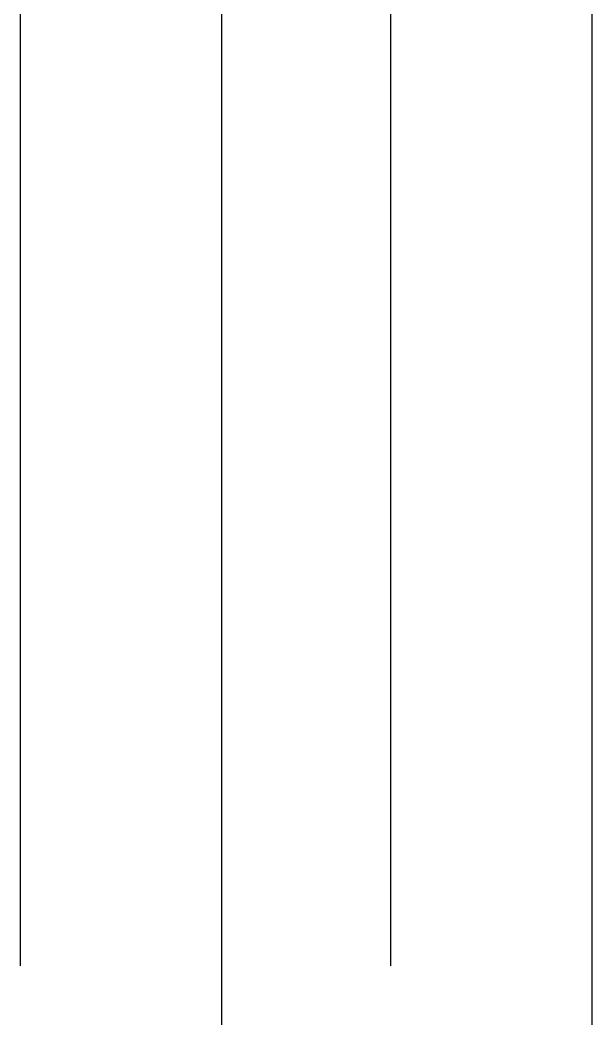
# Model space of a CAD drawing. Header units: millimetres. Extents: x -443 to 5136, y -2580 to 8636.
# Drawn here: x -136 to 636, y -2580 to -1222 of the extents above; entities that cross this region are included whole.
import ezdxf

# ---------------------------------------------------------------- set-up
doc = ezdxf.new("R2010")
doc.units = ezdxf.units.MM
doc.layers.add('noprint', color=40, linetype='Continuous', plot=False)

# ---------------------------------------------------------------- blocks, each defined once
blk = doc.blocks.new('paginalayout')
at = {"layer": 'noprint'}
for p, q in [((-136, -364), (-136, -2500)), ((364, -364), (364, -2500))]:
    blk.add_line(p, q, dxfattribs=at)
at = {"layer": 'noprint', "linetype": 'Continuous'}
for p, q in [((136, -1110), (136, -1320)), ((636, -1110), (636, -1320)), ((136, -1320), (136, -1530)), ((636, -1320), (636, -1530)), ((136, -1530), (136, -1740)), ((636, -1530), (636, -1740)), ((136, -1740), (136, -1950)), ((636, -1740), (636, -1950)), ((136, -1950), (136, -2160)), ((636, -1950), (636, -2160)), ((136, -2160), (136, -2370)), ((636, -2160), (636, -2370)), ((136, -2370), (136, -2580)), ((636, -2370), (636, -2580))]:
    blk.add_line(p, q, dxfattribs=at)

msp = doc.modelspace()

# ---------------------------------------------------------------- block references
at = {"layer": 'noprint', "linetype": 'Continuous'}
msp.add_blockref('paginalayout', (0, 0), dxfattribs=at)

doc.saveas('drawing.dxf')
